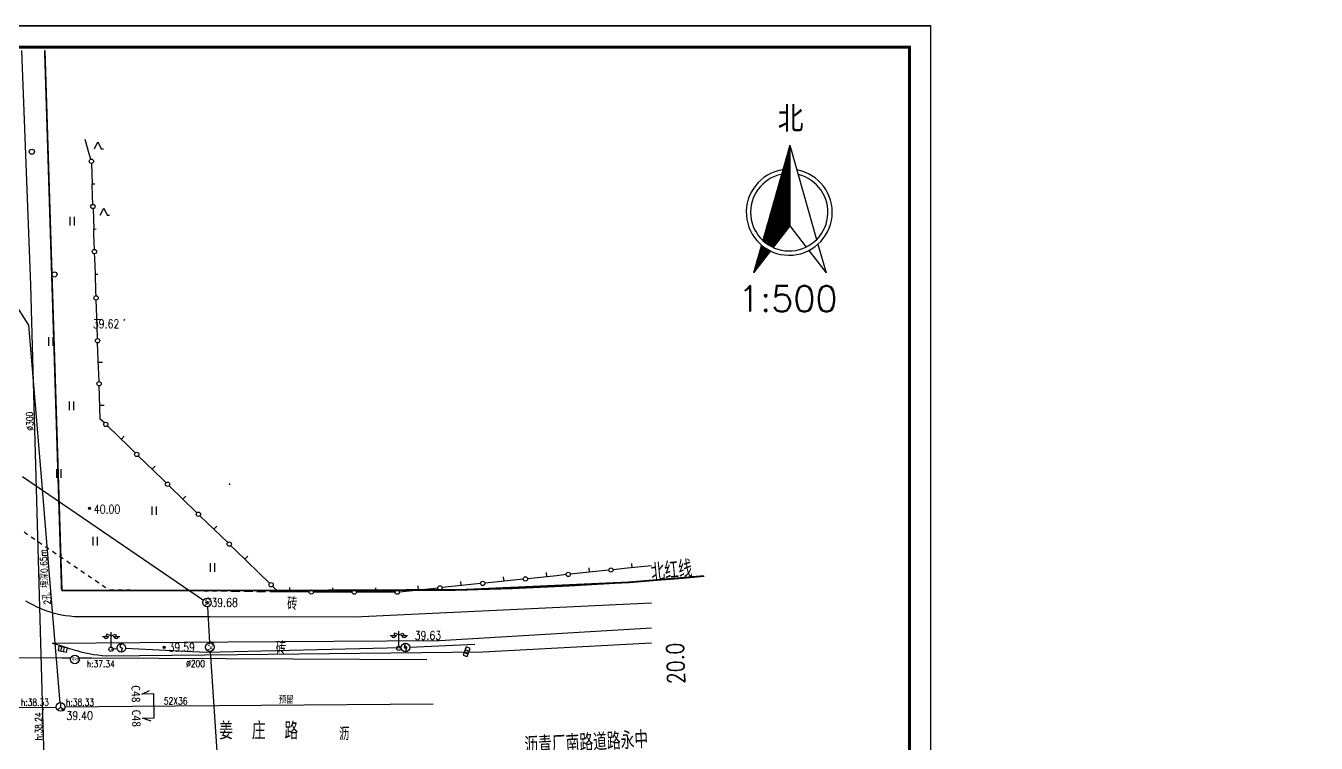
# Model space of a CAD drawing. Header units: inches. Extents: x 505347 to 508499, y 312634 to 313316.
# Drawn here: x 506148.7 to 506298.8, y 312726.5 to 312809.9 of the extents above; entities that cross this region are included whole.
import ezdxf
from ezdxf.enums import TextEntityAlignment as Align
from ezdxf.lldxf.tags import DXFTag

# ---------------------------------------------------------------- set-up
doc = ezdxf.new("R2010")
doc.units = ezdxf.units.IN
doc.header["$LTSCALE"] = 0.5
doc.header["$MEASUREMENT"] = 0
for name, pattern in [('$RECOVER_090104195024-5', [0]), ('B1', [3, 2, -1]), ('XX11', [2, 1, -1])]:
    doc.linetypes.add(name, pattern=pattern)
for name, color, linetype in [('4_RDCAD', 7, 'Continuous'), ('BJ02', 7, 'Continuous'), ('BJ03', 7, 'Continuous'), ('BJ04', 7, 'Continuous'), ('BJ08', 7, 'Continuous'), ('BJ09', 7, 'Continuous'), ('BJ10', 7, 'Continuous'), ('PAPERFRAME', 7, 'Continuous'), ('中水井', 151, 'Continuous'), ('中水注记', 151, 'Continuous'), ('中水管线', 151, 'Continuous'), ('中水高程表', 151, 'Continuous'), ('公安交通井', 163, 'Continuous'), ('公安交通管线', 163, 'Continuous'), ('格网', 7, 'Continuous'), ('照明井', 193, 'Continuous'), ('照明管线', 193, 'Continuous'), ('燃气注记', 6, 'Continuous'), ('燃气管线', 6, 'Continuous'), ('燃气高程表', 6, 'Continuous'), ('电信井', 3, 'Continuous'), ('电信断面图及编号', 3, 'Continuous'), ('电信注记', 3, 'Continuous'), ('电信管线', 3, 'Continuous'), ('电信高程表', 3, 'Continuous'), ('通信管道', 7, 'Continuous'), ('道路红线', 1, 'Continuous'), ('雨蓖子', 34, 'Continuous')]:
    doc.layers.add(name, color=color, linetype=linetype)
doc.styles.add('HZ', font='simplex.shx', dxfattribs={"bigfont": 'hztxt'})
doc.styles.get("Standard").update_dxf_attribs({"font": 'txt.shx', "bigfont": 'hztxt.shx'})
doc.styles.add('STYLE1', font='')
doc.styles.add('标题文字', font='', dxfattribs={"width": 0.68})
doc.styles.add('粗等线', font='simhei.ttf')
doc.styles.get('STYLE1').set_extended_font_data('SimSun')
doc.styles.get('标题文字').set_extended_font_data('SimSun')
tags = doc.linetypes.add('DX', pattern='A,15,-5,[130,ltypeshp.shx,S=1,R=330,X=0,Y=0],-5,15', length=40).pattern_tags.tags
tags[16:17] = [DXFTag(74, 4), DXFTag(75, 0), DXFTag(340, '0'), DXFTag(46, 1.0), DXFTag(50, 0.0), DXFTag(44, 0.0), DXFTag(45, 0.0)]
tags[14:15] = [DXFTag(74, 4), DXFTag(75, 0), DXFTag(340, '0'), DXFTag(46, 1.0), DXFTag(50, 0.0), DXFTag(44, 0.0), DXFTag(45, 0.0)]
tags[4:5] = [DXFTag(74, 4), DXFTag(75, 0), DXFTag(340, '0'), DXFTag(46, 1.0), DXFTag(50, 0.0), DXFTag(44, 0.0), DXFTag(45, 0.0)]
tags = doc.linetypes.add('SS', pattern='A,15,-1.9,[130,ltypeshp.shx,S=1,R=330,X=0,Y=0],-1.2,[130,ltypeshp.shx,S=1,R=330,X=0,Y=0],-1.9,15', length=35).pattern_tags.tags
tags[24:25] = [DXFTag(74, 4), DXFTag(75, 0), DXFTag(340, '0'), DXFTag(46, 1.0), DXFTag(50, 0.0), DXFTag(44, 0.0), DXFTag(45, 0.0)]
tags[22:23] = [DXFTag(74, 4), DXFTag(75, 0), DXFTag(340, '0'), DXFTag(46, 1.0), DXFTag(50, 0.0), DXFTag(44, 0.0), DXFTag(45, 0.0)]
tags[4:5] = [DXFTag(74, 4), DXFTag(75, 0), DXFTag(340, '0'), DXFTag(46, 1.0), DXFTag(50, 0.0), DXFTag(44, 0.0), DXFTag(45, 0.0)]
tags = doc.linetypes.add('TRQZ', pattern='A,15,[130,ltypeshp.shx,S=0.6,R=0,X=0,Y=0],-2.5,[133,ltypeshp.shx,S=0.05,R=0,X=0,Y=0],-2.5,[130,ltypeshp.shx,S=0.6,R=0,X=0,Y=0],15', length=35).pattern_tags.tags
tags[28:29] = [DXFTag(74, 4), DXFTag(75, 0), DXFTag(340, '0'), DXFTag(46, 1.0), DXFTag(50, 0.0), DXFTag(44, 0.0), DXFTag(45, 0.0)]

# ---------------------------------------------------------------- blocks, each defined once
blk = doc.blocks.new('B547')
at = {"linetype": 'Continuous'}
for p, q in [((0, 1), (-0.31427, 0.111111)), ((-0.31427, 0.111111), (0.31427, -0.111111)), ((0, -1), (0.31427, -0.111111))]:
    blk.add_line(p, q, dxfattribs=at)
blk.add_circle((0, 0), 1)
blk = doc.blocks.new('B552')
for p, q in [((0.984668, 0.518566), (-1.015332, 0.518566)), ((-1.015332, 0.518566), (-1.015332, -0.481434)), ((0.984668, -0.481434), (0.984668, 0.518566)), ((-1.015332, -0.481434), (0.984668, -0.481434))]:
    blk.add_line(p, q)
at = {"linetype": 'Continuous'}
for p, q in [((-0.348666, -0.481434), (-0.348666, 0.518566)), ((0.318001, -0.481434), (0.318001, 0.518566))]:
    blk.add_line(p, q, dxfattribs=at)
blk = doc.blocks.new('35213')
for p, q in [((-0.99, 3.5), (-1.19, 3)), ((0, 3.1), (-0.99, 3.5)), ((0, 0.5), (0, 4)), ((0, 3.1), (1, 3.5)), ((1, 3.5), (1.2, 3)), ((-1.98, 3), (-0.49, 3)), ((0.5, 3), (2, 3))]:
    blk.add_line(p, q)
blk.add_circle((0, 0), 0.5)
for centre in [(-1.19, 3), (1.25, 3)]:
    blk.add_arc(centre, 0.5, 179, 0)
blk = doc.blocks.new('941')
for p, q in [((-0.5, -1), (-0.5, 1)), ((0.5, -1), (0.5, 1))]:
    blk.add_line(p, q)
blk = doc.blocks.new('GC200')
at = {"linetype": 'Continuous', "const_width": 0.2, "flags": 128}
blk.add_lwpolyline([(-0.1, 0, 1), (0.1, 0, 1)], format="xyb", close=True, dxfattribs=at)
blk = doc.blocks.new('B8211')
blk.add_hatch(color=256).paths.add_polyline_path([(0.25, 0, 1), (-0.25, 0, 1)])
blk.add_circle((0, 0), 0.25)
blk = doc.blocks.new('ZS')
blk.add_circle((0, 0), 0.5)
blk.add_text('中水', height=0.4).set_placement((-0.39, -0.2))
blk = doc.blocks.new('JT')
at = {"layer": '公安交通井'}
blk.add_circle((0, 0), 0.5, dxfattribs=at)
at = {"layer": '公安交通井', "width": 0.8}
blk.add_text('交', height=0.8, dxfattribs=at).set_placement((-0.3, -0.33, -50.18))
blk = doc.blocks.new('53214')
blk.add_circle((0, 0), 0.1)
for tag in ['路号', '线号', '点号']:
    blk.add_attdef(tag, (0, 0), '', height=0.00001)
blk = doc.blocks.new('111111')
for p, q in [((518331.08, 303651.06), (518751.08, 303651.06)), ((518751.08, 303651.06), (518331.08, 303651.06)), ((518751.08, 303502.61), (518751.08, 303651.06)), ((518748.58, 303505.11), (518748.58, 303648.56))]:
    blk.add_line(p, q)
at = {"const_width": 0.35}
blk.add_lwpolyline([(518343.58, 303648.56), (518748.58, 303648.56), (518748.58, 303505.11), (518343.58, 303505.11)], close=True, dxfattribs=at)
blk = doc.blocks.new('ZBZ')
h = blk.add_hatch()
h.set_pattern_fill('ANSI31', color=256, style=0)
h.paths.add_polyline_path([(-6.17, -6.55, 0.081754), (-3.75, -8.18), (0.13, -3.16), (0.13, 15.6)])
h.paths.add_polyline_path([(-8.33, -14.11), (-4.37, -8.99, -0.063071), (-6.48, -7.62)])
for points in [[(0.13, 15.6), (-6.17, -6.55)], [(0.13, 15.6), (0.13, -3.16)], [(0.13, 15.6), (6.38, -6.35)], [(0.13, -3.16), (-3.75, -8.18)], [(0.13, -3.16), (3.94, -8.09)], [(-6.48, -7.62), (-8.33, -14.11)], [(-4.37, -8.99), (-8.33, -14.11)], [(4.56, -8.9), (8.58, -14.11)], [(6.68, -7.44), (8.58, -14.11)]]:
    blk.add_lwpolyline(points)
for radius, start, end in [(10, 98.6099, 79.8232), (9, 101.546, 76.6655)]:
    blk.add_arc((0, 0), radius, start, end)
for s, p in [('北', (0.33, 21.93)), ('1:500', (-0.33, -20.11))]:
    blk.add_text(s, height=6).set_placement(p, align=Align.MIDDLE)
blk = doc.blocks.new('111112121')
at = {"linetype": 'Continuous'}
blk.add_wipeout([(507931.1, 298599.19), (507931.1, 298571.97), (507945.27, 298571.97), (507945.27, 298599.19)], dxfattribs=at).dxf.layer = '通信管道'
at = {"layer": '格网', "xscale": 0.5, "yscale": 0.5, "zscale": 0.5}
blk.add_blockref('ZBZ', (507938.63, 298584.05), dxfattribs=at)
blk = doc.blocks.new('RDCADTITLE')
at = {"color": 0, "ltscale": 10}
blk.add_lwpolyline([(-180, 30, 0, 0, 0), (0, 30, 0.5, 180, 0)], format="xyseb", dxfattribs=at)
at = {"style": 'STYLE1', "width": 0.75}
for tag, p in [('A1', (-145, 26.25)), ('B1', (-100, 26.25)), ('A3', (-145, 18.75)), ('B2', (-100, 18.75)), ('A4', (-145, 11.25)), ('B3', (-100, 11.25)), ('A4', (-145, 3.75)), ('B4', (-100, 3.75))]:
    blk.add_attdef(tag, text='', height=2.8, dxfattribs=at).set_placement(p, align=Align.MIDDLE_CENTER)
at = {"layer": '4_RDCAD', "style": '标题文字', "width": 0.65}
for tag, height, p in [('C2', 3.4, (-45, 17.95)), ('C3', 3.4, (-45, 11.75)), ('ZTSJ4-09-系统立项编码-流水号+设计阶段-专业代码-图号', 2.8, (-37.62, 3.75))]:
    blk.add_attdef(tag, text='', height=height, dxfattribs=at).set_placement(p, align=Align.MIDDLE_CENTER)

msp = doc.modelspace()

# ---------------------------------------------------------------- linework, layer by layer
at = {"color": 1, "const_width": 0.2, "elevation": 82.3}
for points in [[(506152.84, 312744.27), (506150.87, 312807.08)], [(506152.84, 312744.27), (506180.96, 312744.27), (506199.7, 312744.35), (506218.9, 312745.22), (506227.56, 312745.95)]]:
    msp.add_lwpolyline(points, dxfattribs=at)
at = {"layer": 'BJ02', "linetype": 'Continuous', "elevation": 82.3, "flags": 128}
for points in [[(506156.22, 312794.43), (506156.05, 312795.05), (506155.58, 312796.72)], [(506156.3, 312793.94), (506156.38, 312791.56)], [(506156.38, 312791.56), (506156.68, 312791.57)], [(506156.46, 312789.18), (506156.43, 312790.09), (506156.38, 312791.56)], [(506156.48, 312788.68), (506156.56, 312786.31)], [(506156.56, 312786.31), (506156.86, 312786.32)], [(506156.65, 312783.93), (506156.59, 312785.65), (506156.56, 312786.31)], [(506156.75, 312781.05), (506156.68, 312782.96), (506156.66, 312783.43)], [(506156.75, 312781.05), (506157.05, 312781.06)], [(506156.83, 312778.55), (506156.81, 312779.04), (506156.75, 312781.05)]]:
    msp.add_lwpolyline(points, dxfattribs=at)
at = {"layer": 'BJ02', "linetype": 'Continuous', "elevation": 82.3}
for points in [[(506157, 312773.56), (506156.95, 312775.1), (506156.85, 312778.05)], [(506156.93, 312775.8), (506157.43, 312775.82)], [(506157.18, 312768.56), (506157.09, 312771.05), (506157.02, 312773.06)], [(506157.1, 312770.81), (506157.6, 312770.83)], [(506157.8, 312763.76), (506157.33, 312764.21), (506157.23, 312766.92), (506157.19, 312768.06)], [(506157.27, 312765.81), (506157.77, 312765.83)], [(506161.38, 312760.28), (506160.64, 312761), (506158.15, 312763.41)], [(506159.77, 312761.84), (506160.12, 312762.2)], [(506164.97, 312756.79), (506164.55, 312757.2), (506161.74, 312759.93)], [(506163.36, 312758.36), (506163.7, 312758.72)], [(506168.56, 312753.31), (506165.33, 312756.45)], [(506166.94, 312754.88), (506167.29, 312755.24)], [(506172.15, 312749.83), (506168.92, 312752.96)], [(506170.53, 312751.4), (506170.88, 312751.76)], [(506175.73, 312746.35), (506173.01, 312748.99), (506172.5, 312749.48)], [(506174.12, 312747.91), (506174.47, 312748.27)], [(506221.45, 312747.15), (506218.64, 312746.85), (506216.98, 312746.68)], [(506219.21, 312746.91), (506219.16, 312747.41)], [(506177.02, 312745.1), (506175.77, 312746.31)], [(506204.29, 312745.35), (506204.24, 312745.85)], [(506211.5, 312746.11), (506210.42, 312745.99), (506207.03, 312745.64)], [(506209.27, 312745.87), (506209.22, 312746.37)], [(506216.48, 312746.63), (506214.2, 312746.39), (506212, 312746.16)], [(506214.24, 312746.39), (506214.19, 312746.89)], [(506181.61, 312744.1), (506178.05, 312744.1), (506177.38, 312744.75)], [(506179.36, 312744.1), (506179.36, 312744.6)], [(506184.36, 312744.09), (506184.36, 312744.59)], [(506189.36, 312744.08), (506189.36, 312744.58)], [(506196.59, 312744.55), (506195.52, 312744.44), (506192.11, 312744.08)], [(506194.35, 312744.31), (506194.3, 312744.81)], [(506201.56, 312745.07), (506199.33, 312744.83), (506197.08, 312744.6)], [(506199.32, 312744.83), (506199.27, 312745.33)], [(506206.53, 312745.59), (506203.22, 312745.24), (506202.06, 312745.12)], [(506186.61, 312744.08), (506185.7, 312744.09), (506182.11, 312744.09)], [(506191.61, 312744.07), (506189.7, 312744.08), (506187.11, 312744.08)]]:
    msp.add_lwpolyline(points, dxfattribs=at)
at = {"layer": 'BJ02', "linetype": 'Continuous'}
for centre in [(506156.29, 312794.19, 82.3), (506156.47, 312788.93, 82.3), (506156.65, 312783.68, 82.3), (506156.84, 312778.3, 82.3), (506157.01, 312773.31, 82.3), (506157.19, 312768.31, 82.3), (506157.97, 312763.59, 82.3), (506161.56, 312760.1, 82.3), (506165.15, 312756.62, 82.3), (506168.74, 312753.14, 82.3), (506172.32, 312749.66, 82.3), (506206.78, 312745.61, 82.3), (506211.75, 312746.13, 82.3), (506216.73, 312746.65, 82.3), (506177.2, 312744.93, 82.3), (506181.86, 312744.09, 82.3), (506186.86, 312744.08, 82.3), (506191.86, 312744.07, 82.3), (506196.83, 312744.57, 82.3), (506201.81, 312745.09, 82.3)]:
    msp.add_circle(centre, 0.25, dxfattribs=at)
at = {"layer": 'BJ04', "linetype": 'XX11', "elevation": 82.3, "flags": 128}
msp.add_lwpolyline([(506171.89, 312744.17), (506158.34, 312744.32), (506148.37, 312751.1)], dxfattribs=at)
at = {"layer": 'BJ04', "linetype": 'B1', "elevation": 82.3, "flags": 128}
msp.add_lwpolyline([(506178.05, 312744.1), (506171.93, 312744.17)], dxfattribs=at)
at = {"layer": 'BJ04', "linetype": 'Continuous', "elevation": 82.3, "flags": 128}
for points in [[(506148.63, 312743.07), (506149.06, 312742.82), (506149.5, 312742.58), (506149.95, 312742.36), (506150.41, 312742.16), (506150.87, 312741.98), (506151.35, 312741.82), (506151.83, 312741.68), (506152.31, 312741.56), (506152.8, 312741.45), (506153.29, 312741.37), (506153.79, 312741.31), (506154.29, 312741.26), (506154.79, 312741.24), (506155.29, 312741.24), (506155.64, 312741.25)], [(506186.94, 312741.2), (506221.45, 312742.85)], [(506155.64, 312741.25), (506170.06, 312741.23)], [(506170.06, 312741.23), (506186.94, 312741.2)], [(506196.78, 312738.46), (506221.45, 312739.94)], [(506151.72, 312738.15), (506172.21, 312738.29)], [(506151.72, 312738.15), (506152.2, 312738.01), (506152.68, 312737.86), (506153.16, 312737.71), (506153.64, 312737.57), (506154.12, 312737.42), (506154.6, 312737.29), (506155.08, 312737.15), (506155.56, 312737.03), (506156.05, 312736.92), (506156.54, 312736.83), (506157.04, 312736.77), (506157.54, 312736.72), (506158.03, 312736.68), (506158.1, 312736.68)], [(506172.21, 312738.29), (506196.78, 312738.46)], [(506201.81, 312737.14), (506221.45, 312738.18)], [(506158.1, 312736.68), (506173.28, 312736.84)], [(506173.28, 312736.84), (506201.81, 312737.14)]]:
    msp.add_lwpolyline(points, dxfattribs=at)
at = {"layer": 'BJ09', "linetype": 'Continuous', "elevation": 82.3, "flags": 128}
for points in [[(506156.64, 312795.65), (506157.04, 312796.45), (506157.44, 312795.65), (506157.71, 312795.65)], [(506157.33, 312787.92), (506157.73, 312788.72), (506158.13, 312787.92), (506158.4, 312787.92)]]:
    msp.add_lwpolyline(points, dxfattribs=at)
at = {"layer": 'BJ09', "linetype": 'Continuous'}
for centre in [(506149.37, 312795.3, 82.3), (506152, 312781.03, 82.3)]:
    msp.add_circle(centre, 0.3, dxfattribs=at)
at = {"layer": '中水管线', "linetype": 'SS', "ltscale": 0.6, "elevation": 122.21}
for points in [[(506146.04, 312736.46), (506152.86, 312736.45)], [(506152.86, 312736.45), (506153.92, 312736.45)], [(506154.81, 312736.45), (506156.36, 312736.45)], [(506156.36, 312736.45), (506195.29, 312736.23)]]:
    msp.add_lwpolyline(points, dxfattribs=at)
at = {"layer": '公安交通管线', "elevation": 121.83}
for points in [[(506148.26, 312757.52), (506169.33, 312743.15)], [(506169.78, 312742.37), (506170.04, 312738.17)], [(506170.11, 312737.17), (506171.69, 312713.37)]]:
    msp.add_lwpolyline(points, dxfattribs=at)
at = {"layer": '照明管线', "elevation": 82.3}
for points in [[(506158.58, 312737.43), (506159.28, 312737.53)], [(506160.27, 312737.57), (506169.63, 312737.1), (506192.32, 312737.64)], [(506193.32, 312737.68), (506200.89, 312738.03)]]:
    msp.add_lwpolyline(points, dxfattribs=at)
at = {"layer": '燃气管线', "linetype": 'TRQZ', "ltscale": 0.5}
for p, q in [((506149.48, 312771.25, 82.3), (506149.24, 312779.82, 82.3)), ((506150.64, 312729.92, 82.3), (506149.48, 312771.25, 82.3)), ((506150.79, 312724.86, 82.3), (506150.64, 312729.92, 82.3))]:
    msp.add_line(p, q, dxfattribs=at)
at = {"layer": '燃气管线', "linetype": 'TRQZ', "ltscale": 0.5, "elevation": 82.3}
msp.add_lwpolyline([(506149.24, 312779.79), (506148.19, 312807.08)], dxfattribs=at)
at = {"layer": '电信井'}
for p, q in [((506152.69, 312730.7, 82.3), (506152.34, 312730.4, 82.3)), ((506152.69, 312731.22, 82.3), (506152.69, 312730.7, 82.3)), ((506152.69, 312730.7, 82.3), (506153.08, 312730.42, 82.3))]:
    msp.add_line(p, q, dxfattribs=at)
msp.add_circle((506152.69, 312730.72, 82.3), 0.5, dxfattribs=at)
at = {"layer": '电信断面图及编号', "elevation": 82.3}
msp.add_lwpolyline([(506163.23, 312729.05), (506162.22, 312729.42), (506163.61, 312729.46), (506163.54, 312732.25), (506162.15, 312732.22), (506163.04, 312732.62)], dxfattribs=at)
at = {"layer": '电信管线', "linetype": 'DX'}
for p, q in [((506142.03, 312730.65, 82.3), (506152.19, 312730.71, 82.3)), ((506153.19, 312730.72, 82.3), (506161.09, 312730.81, 82.3)), ((506161.09, 312730.81, 82.3), (506196.06, 312731.1, 82.3))]:
    msp.add_line(p, q, dxfattribs=at)
at = {"layer": '电信管线', "linetype": 'DX', "elevation": 82.3}
for points in [[(506150.48, 312757.5), (506149.03, 312775.12), (506147.19, 312777.99)], [(506151.73, 312742.3), (506150.48, 312757.5)], [(506152.65, 312731.21), (506151.73, 312742.3)]]:
    msp.add_lwpolyline(points, dxfattribs=at)
at = {"layer": '道路红线'}
for p, q in [((506150.87, 312807.08, 82.3), (506152.84, 312744.27, 82.3)), ((506218.5, 312745.19, 82.3), (506225.11, 312745.71, 82.3)), ((506225.11, 312745.71, 82.3), (506227.56, 312745.95, 82.3)), ((506152.84, 312744.27, 82.3), (506191.99, 312744.27, 82.3)), ((506191.99, 312744.27, 82.3), (506198.62, 312744.32, 82.3)), ((506198.62, 312744.32, 82.3), (506205.25, 312744.5, 82.3)), ((506205.25, 312744.5, 82.3), (506211.88, 312744.79, 82.3)), ((506211.88, 312744.79, 82.3), (506218.5, 312745.19, 82.3))]:
    msp.add_line(p, q, dxfattribs=at)

# ---------------------------------------------------------------- block references
msp.add_blockref('111111', (-12497.14, 9158.89, 82.3))
at = {"layer": 'BJ03', "linetype": 'Continuous', "xscale": 0.5, "yscale": 0.5, "zscale": 0.5}
for p in [(506158.58, 312737.43, 82.3), (506192.05, 312737.54, 82.3)]:
    msp.add_blockref('35213', p, dxfattribs=at)
at = {"layer": 'BJ08', "xscale": 0.5, "yscale": 0.5}
for p in [(506160.12, 312775.74, 121.92), (506172.37, 312756.63, 121.94)]:
    msp.add_blockref('GC200', p, dxfattribs=at)
at = {"layer": 'BJ08', "xscale": 0.5, "yscale": 0.5, "zscale": 0.5}
for p in [(506156.07, 312753.82, 122.3), (506169.74, 312742.87, 121.98), (506164.76, 312737.66, 121.89), (506192.82, 312737.65, 121.93), (506153.01, 312730.39, 121.7)]:
    msp.add_blockref('B8211', p, dxfattribs=at)
at = {"layer": 'BJ09', "linetype": 'Continuous', "xscale": 0.5, "yscale": 0.5, "zscale": 0.5}
for p in [(506154.09, 312787.22, 82.3), (506151.6, 312773.23, 82.3), (506153.98, 312765.75, 82.3), (506152.54, 312757.89, 82.3), (506163.62, 312753.55, 82.3), (506156.75, 312750, 82.3), (506170.4, 312746.93, 82.3)]:
    msp.add_blockref('941', p, dxfattribs=at)
at = {"layer": '中水井'}
msp.add_blockref('ZS', (506154.36, 312736.23, 181.81), dxfattribs=at)
at = {"layer": '公安交通井'}
for p in [(506169.74, 312742.87, 182.16), (506170.07, 312737.67, 182.07)]:
    msp.add_blockref('JT', p, dxfattribs=at)
at = {"layer": '照明井', "xscale": 0.5, "yscale": 0.5, "zscale": 0.5}
for p in [(506192.82, 312737.65, 182.12), (506159.77, 312737.6, 182.04)]:
    msp.add_blockref('B547', p, dxfattribs=at)
at = {"layer": '燃气高程表'}
ref = msp.add_blockref('53214', (506150.63, 312730.44, 82.3), dxfattribs=dict(at, xscale=0.5, yscale=0.5, zscale=0.5))
ref.add_attrib('路号', '97-5008', (506150.63, 312730.44, 53296.3), dxfattribs={"layer": '0', "height": 0.000005})
ref.add_attrib('线号', '1', (506150.63, 312730.44, 53296.3), dxfattribs={"layer": '0', "height": 0.000005})
ref.add_attrib('点号', '19', (506150.63, 312730.44, 53296.3), dxfattribs={"layer": '0', "height": 0.000005})
at = {"layer": '雨蓖子', "yscale": 0.5, "zscale": 0.5}
for p, xscale, rotation in [((506152.96, 312737.42, 181.84), 0.5000000000000494, 348.0602814285846), ((506199.94, 312737.14, 181.87), 0.4999999999999489, 249.9393690339014), ((506199.94, 312737.14, 181.87), 0.4999999999999489, 249.9393690339014)]:
    msp.add_blockref('B552', p, dxfattribs=dict(at, xscale=xscale, rotation=rotation))

# ---------------------------------------------------------------- texts
at = {"layer": 'BJ08', "style": 'HZ', "width": 0.8}
msp.add_text('39.62', height=1, dxfattribs=at).set_placement((506158, 312775.28, 82.3), align=Align.MIDDLE)
for s, p in [('40.00', (506156.57, 312753.22, 82.3)), ('39.68', (506170.24, 312742.37, 121.98)), ('39.59', (506165.26, 312737.16, 121.89)), ('39.63', (506193.89, 312738.54, 121.93)), ('39.40', (506153.38, 312729.21, 121.7))]:
    msp.add_text(s, height=1, dxfattribs=at).set_placement(p)
at = {"layer": 'BJ10', "linetype": 'Continuous', "style": 'HZ', "width": 0.8}
for s, height, p in [('砖', 1.5, (506179.06, 312741.98, 82.3)), ('砖', 1.5, (506177.73, 312736.83, 82.3)), ('姜  庄  路', 2, (506171.16, 312726.95, 82.3)), ('沥', 1.5, (506185.1, 312726.84, 82.3))]:
    msp.add_text(s, height=height, dxfattribs=at).set_placement(p)
at = {"layer": '中水注记', "linetype": '$RECOVER_090104195024-5', "style": 'HZ', "width": 0.8}
msp.add_text('%%c200', height=0.8, dxfattribs=at).set_placement((506167.31, 312735.35, 82.3))
at = {"layer": '中水高程表', "style": 'HZ', "width": 0.8}
msp.add_text('h:37.34', height=0.8, dxfattribs=at).set_placement((506155.75, 312735.33, 122.21))
at = {"layer": '燃气注记', "style": 'HZ', "width": 0.8}
msp.add_text('%%c300', height=0.8, rotation=92.2591, dxfattribs=at).set_placement((506149.13, 312763.96, 82.3), align=Align.MIDDLE)
at = {"layer": '燃气高程表', "style": 'HZ', "width": 0.8}
msp.add_text('h:38.24', height=0.8, rotation=90.3509, dxfattribs=at).set_placement((506150.56, 312726.83, 82.3))
at = {"layer": '电信断面图及编号', "style": '粗等线'}
for p in [(506161.47, 312732.24, 82.3), (506161.53, 312729.4, 82.3)]:
    msp.add_text('C48', height=1, rotation=271.5617, dxfattribs=at).set_placement(p, align=Align.MIDDLE)
at = {"layer": '电信注记', "style": 'HZ', "width": 0.8}
for s, p in [('埋深0.65m', (506151.31, 312744.6, 82.3)), ('2孔', (506151.57, 312742.65, 82.3))]:
    msp.add_text(s, height=0.8, rotation=93.2146, dxfattribs=at).set_placement(p)
for s, p in [('52X36', (506164.72, 312731.02, 82.3)), ('预留', (506178.09, 312731.13, 82.3))]:
    msp.add_text(s, height=0.8, dxfattribs=at).set_placement(p)
at = {"layer": '电信高程表', "style": 'HZ', "width": 0.8}
for p in [(506148.08, 312730.85, 82.3), (506153.33, 312730.86, 82.3)]:
    msp.add_text('h:38.33', height=0.8, dxfattribs=at).set_placement(p)
at = {"layer": '道路红线', "style": 'HZ', "width": 0.8}
for s, rotation, p in [('北红线', 5.6592, (506221.47, 312745.39, 82.3)), ('20.0', 91.7431, (506225.31, 312733.42, 82.3)), ('沥青厂南路道路永中', 3.0552, (506206.72, 312725.2, 82.3))]:
    msp.add_text(s, height=2, rotation=rotation, dxfattribs=at).set_placement(p)

# ---------------------------------------------------------------- wipeouts: each hides what was drawn before it
msp.add_wipeout([(506290.35, 312811.24), (506290.35, 312796.24), (506380.35, 312796.24), (506380.35, 312811.24)])

# ---------------------------------------------------------------- next in the draw order: block references
at = {"layer": '通信管道', "linetype": 'Continuous'}
msp.add_blockref('111112121', (-1701.17, 14204.21), dxfattribs=at)

# ---------------------------------------------------------------- next in the draw order: block references
at = {"layer": 'PAPERFRAME', "ltscale": 0.15873, "xscale": 0.5, "yscale": 0.5, "zscale": 0.5}
msp.add_blockref('RDCADTITLE', (506251.44, 312812.45, 82.3), dxfattribs=at)

doc.saveas('drawing.dxf')
